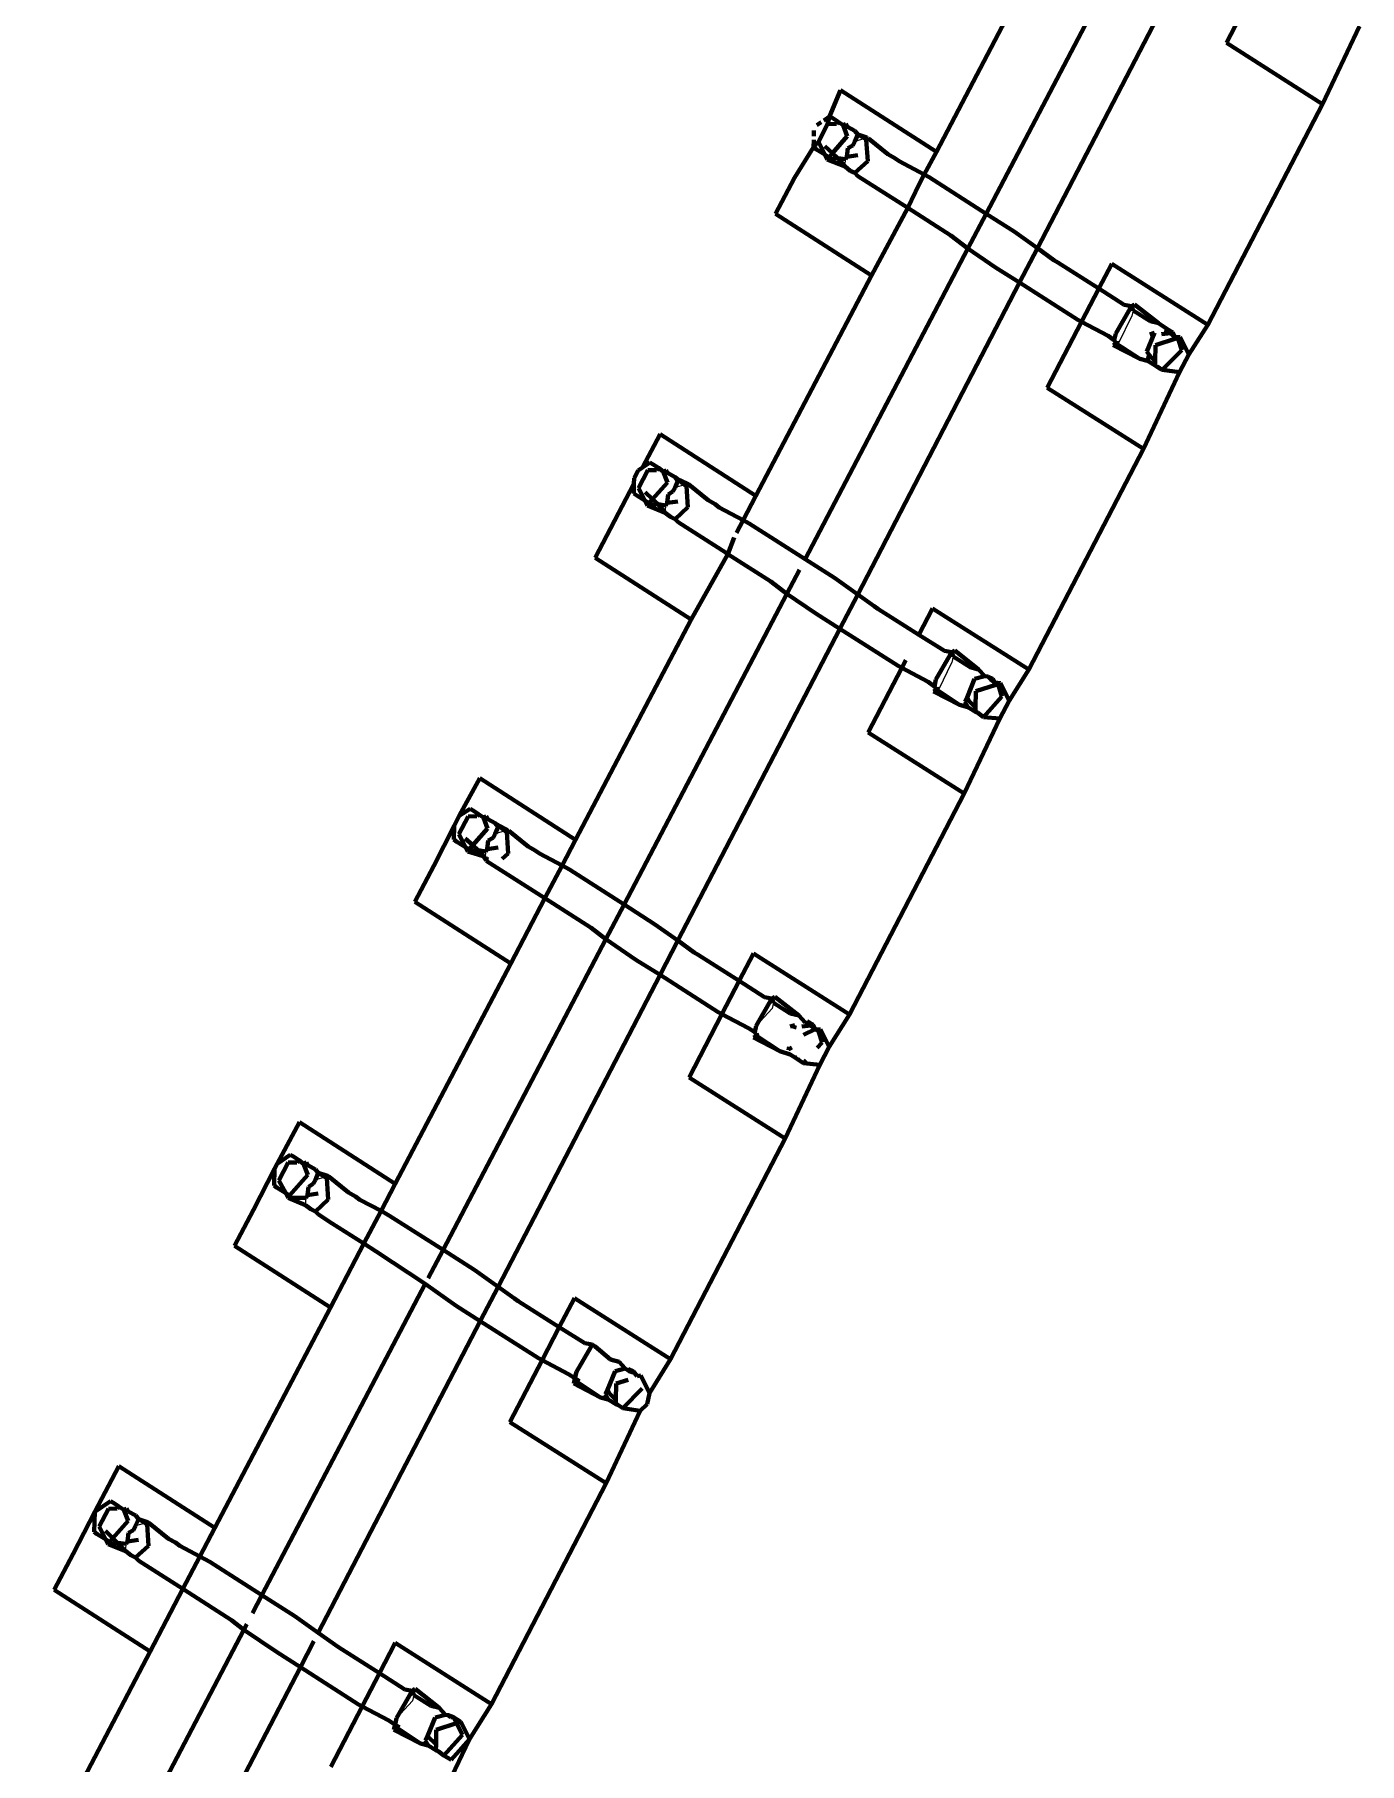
# Model space of a CAD drawing. Header units: millimetres. Extents: x 4307 to 31003, y 2809 to 20009.
# Drawn here: x 11855.19 to 11872.76, y 9698.39 to 9721.31 of the extents above; entities that cross this region are included whole.
import ezdxf

# ---------------------------------------------------------------- set-up
doc = ezdxf.new("R2010")
doc.units = ezdxf.units.MM
doc.layers.add('ProfileEdges', color=7, linetype='Continuous')

msp = doc.modelspace()

# ---------------------------------------------------------------- linework, layer by layer
for p, q in [((11866.199, 9719.931), (11866.068, 9719.895)), ((11866.227, 9719.947), (11866.199, 9719.931)), ((11865.941, 9719.586), (11865.945, 9719.657)), ((11865.937, 9719.561), (11865.941, 9719.586)), ((11869.568, 9717.226), (11869.739, 9717.576)), ((11869.718, 9717.678), (11869.757, 9717.653)), ((11869.757, 9717.653), (11869.739, 9717.576)), ((11863.815, 9715.342), (11863.684, 9715.305)), ((11863.842, 9715.358), (11863.815, 9715.342)), ((11863.556, 9714.997), (11863.56, 9715.068)), ((11863.552, 9714.972), (11863.556, 9714.997)), ((11867.184, 9712.637), (11867.354, 9712.987)), ((11867.333, 9713.089), (11867.372, 9713.064)), ((11867.372, 9713.064), (11867.354, 9712.987)), ((11861.431, 9710.753), (11861.3, 9710.716)), ((11861.458, 9710.769), (11861.431, 9710.753)), ((11861.172, 9710.408), (11861.176, 9710.479)), ((11861.168, 9710.383), (11861.172, 9710.408)), ((11864.759, 9708.171), (11864.97, 9708.398)), ((11864.949, 9708.499), (11864.988, 9708.475)), ((11864.988, 9708.475), (11864.97, 9708.398)), ((11859.046, 9706.164), (11858.915, 9706.127)), ((11859.074, 9706.18), (11859.046, 9706.164)), ((11858.784, 9705.793), (11858.792, 9705.89)), ((11862.565, 9703.91), (11862.623, 9703.916)), ((11862.34, 9703.425), (11862.379, 9703.449)), ((11856.662, 9701.575), (11856.531, 9701.538)), ((11856.689, 9701.59), (11856.662, 9701.575)), ((11856.403, 9701.23), (11856.407, 9701.3)), ((11856.399, 9701.204), (11856.403, 9701.23)), ((11859.99, 9698.992), (11860.201, 9699.22)), ((11860.181, 9699.321), (11860.22, 9699.296)), ((11860.22, 9699.296), (11860.201, 9699.22)), ((11859.995, 9698.86), (11859.956, 9698.835))]:
    msp.add_line(p, q)
at = {"layer": 'ProfileEdges', "lineweight": 211}
for p, q in [((11869.967, 9723.052), (11867.809, 9718.935)), ((11867.148, 9719.758), (11868.679, 9722.678)), ((11868.489, 9718.478), (11870.637, 9722.611)), ((11871.457, 9722.092), (11870.994, 9721.2)), ((11872.268, 9720.389), (11872.758, 9721.422)), ((11870.994, 9721.2), (11872.268, 9720.389)), ((11865.876, 9720.574), (11865.733, 9720.226)), ((11867.148, 9719.758), (11865.876, 9720.574)), ((11870.748, 9717.463), (11872.268, 9720.389)), ((11865.563, 9720.111), (11865.619, 9720.149)), ((11865.584, 9719.888), (11865.707, 9720.124)), ((11865.654, 9720.172), (11865.733, 9720.226)), ((11865.733, 9720.226), (11865.707, 9720.124)), ((11865.822, 9720.126), (11865.707, 9720.124)), ((11865.733, 9720.226), (11865.776, 9720.202)), ((11865.848, 9720.155), (11865.776, 9720.202)), ((11865.848, 9720.155), (11865.822, 9720.126)), ((11865.848, 9720.155), (11865.911, 9720.108)), ((11865.911, 9720.108), (11865.949, 9720.128)), ((11865.969, 9720.088), (11865.911, 9720.108)), ((11865.967, 9719.962), (11865.911, 9720.108)), ((11865.969, 9720.088), (11865.949, 9720.128)), ((11865.969, 9720.088), (11866.069, 9720.034)), ((11865.52, 9719.817), (11865.522, 9719.916)), ((11865.584, 9719.888), (11865.52, 9719.817)), ((11865.523, 9719.963), (11865.524, 9720.037)), ((11865.584, 9719.888), (11865.669, 9719.721)), ((11865.967, 9719.962), (11865.771, 9719.74)), ((11866.068, 9719.895), (11866.04, 9719.84)), ((11866.068, 9719.895), (11866.106, 9719.986)), ((11866.106, 9719.986), (11866.069, 9720.034)), ((11866.106, 9719.986), (11866.227, 9719.947)), ((11866.106, 9719.986), (11866.199, 9719.931)), ((11866.249, 9719.933), (11866.199, 9719.931)), ((11866.199, 9719.931), (11866.219, 9719.916)), ((11866.227, 9719.947), (11866.219, 9719.916)), ((11866.219, 9719.916), (11866.238, 9719.633)), ((11866.506, 9719.725), (11866.249, 9719.933)), ((11865.52, 9719.817), (11865.266, 9719.412)), ((11865.559, 9719.787), (11865.52, 9719.817)), ((11865.559, 9719.787), (11865.669, 9719.721)), ((11865.669, 9719.721), (11865.702, 9719.655)), ((11865.723, 9719.686), (11865.669, 9719.721)), ((11865.67, 9719.832), (11865.771, 9719.74)), ((11865.702, 9719.655), (11865.843, 9719.674)), ((11865.702, 9719.655), (11865.937, 9719.561)), ((11865.771, 9719.74), (11865.723, 9719.686)), ((11865.771, 9719.74), (11865.843, 9719.674)), ((11865.843, 9719.674), (11865.937, 9719.561)), ((11865.843, 9719.674), (11865.945, 9719.657)), ((11865.945, 9719.657), (11865.962, 9719.691)), ((11865.974, 9719.803), (11865.962, 9719.691)), ((11865.962, 9719.691), (11866.106, 9719.711)), ((11866.04, 9719.84), (11865.974, 9719.803)), ((11866.238, 9719.633), (11866.069, 9719.477)), ((11866.598, 9719.673), (11866.506, 9719.725)), ((11866.655, 9719.631), (11866.598, 9719.673)), ((11866.655, 9719.631), (11866.988, 9719.454)), ((11866.988, 9719.454), (11867.148, 9719.758)), ((11865.266, 9719.412), (11865.016, 9718.933)), ((11865.937, 9719.561), (11866.006, 9719.505)), ((11866.069, 9719.477), (11866.006, 9719.505)), ((11866.109, 9719.434), (11866.069, 9719.477)), ((11866.768, 9719.012), (11866.109, 9719.434)), ((11866.922, 9719.327), (11866.988, 9719.454)), ((11866.988, 9719.454), (11867.051, 9719.419)), ((11867.809, 9718.935), (11867.051, 9719.419)), ((11866.768, 9719.012), (11866.922, 9719.327)), ((11865.016, 9718.933), (11866.287, 9718.117)), ((11866.287, 9718.117), (11866.768, 9719.012)), ((11867.338, 9718.648), (11866.768, 9719.012)), ((11867.809, 9718.935), (11867.567, 9718.474)), ((11868.181, 9718.698), (11867.809, 9718.935)), ((11867.567, 9718.474), (11865.408, 9714.356)), ((11867.567, 9718.474), (11867.338, 9718.648)), ((11867.934, 9718.225), (11867.567, 9718.474)), ((11868.181, 9718.698), (11868.489, 9718.478)), ((11868.252, 9718.022), (11868.489, 9718.478)), ((11868.489, 9718.478), (11868.706, 9718.321)), ((11868.757, 9718.288), (11868.706, 9718.321)), ((11869.301, 9717.943), (11868.757, 9718.288)), ((11869.473, 9718.273), (11869.301, 9717.943)), ((11870.748, 9717.463), (11869.473, 9718.273)), ((11864.756, 9715.197), (11866.287, 9718.117)), ((11866.105, 9713.889), (11868.252, 9718.022)), ((11868.252, 9718.022), (11867.934, 9718.225)), ((11869.025, 9717.529), (11868.252, 9718.022)), ((11869.301, 9717.943), (11869.073, 9717.503)), ((11869.639, 9717.728), (11869.301, 9717.943)), ((11869.528, 9717.349), (11869.718, 9717.678)), ((11869.737, 9717.711), (11869.639, 9717.728)), ((11869.718, 9717.678), (11869.737, 9717.711)), ((11869.737, 9717.711), (11869.776, 9717.733)), ((11869.757, 9717.653), (11869.737, 9717.711)), ((11869.981, 9717.511), (11869.757, 9717.653)), ((11870.093, 9717.483), (11869.776, 9717.733)), ((11869.073, 9717.503), (11868.619, 9716.629)), ((11869.025, 9717.529), (11869.073, 9717.503)), ((11869.073, 9717.503), (11869.425, 9717.318)), ((11869.507, 9717.258), (11869.528, 9717.349)), ((11870.041, 9717.357), (11869.94, 9717.11)), ((11869.979, 9717.336), (11870.041, 9717.357)), ((11869.981, 9717.511), (11870.093, 9717.483)), ((11870.203, 9717.41), (11870.093, 9717.483)), ((11870.254, 9717.351), (11870.132, 9717.338)), ((11870.283, 9717.36), (11870.175, 9717.392)), ((11870.203, 9717.41), (11870.283, 9717.36)), ((11870.283, 9717.36), (11870.254, 9717.351)), ((11870.311, 9717.305), (11870.254, 9717.351)), ((11870.311, 9717.305), (11870.283, 9717.36)), ((11870.496, 9717.068), (11870.748, 9717.463)), ((11869.507, 9717.258), (11869.425, 9717.318)), ((11869.532, 9717.217), (11869.493, 9717.192)), ((11869.493, 9717.192), (11869.846, 9717.011)), ((11869.532, 9717.217), (11869.507, 9717.258)), ((11869.532, 9717.217), (11869.568, 9717.226)), ((11869.846, 9717.011), (11869.532, 9717.217)), ((11869.968, 9717.063), (11869.94, 9717.11)), ((11870.055, 9717.193), (11870.051, 9716.977)), ((11870.055, 9717.193), (11870.323, 9717.28)), ((11870.401, 9717.126), (11870.142, 9716.868)), ((11870.383, 9717.299), (11870.311, 9717.305)), ((11870.311, 9717.305), (11870.355, 9717.276)), ((11870.323, 9717.28), (11870.311, 9717.305)), ((11870.355, 9717.276), (11870.323, 9717.28)), ((11870.355, 9717.276), (11870.383, 9717.299)), ((11870.401, 9717.126), (11870.355, 9717.276)), ((11870.496, 9717.068), (11870.383, 9717.299)), ((11869.948, 9716.985), (11869.846, 9717.011)), ((11869.968, 9717.063), (11869.948, 9716.985)), ((11870.05, 9716.923), (11869.948, 9716.985)), ((11870.051, 9716.977), (11869.968, 9717.063)), ((11870.051, 9716.977), (11870.05, 9716.923)), ((11870.105, 9716.885), (11870.05, 9716.923)), ((11870.079, 9716.91), (11870.142, 9716.868)), ((11870.105, 9716.885), (11870.142, 9716.868)), ((11870.374, 9716.833), (11870.142, 9716.868)), ((11870.496, 9717.068), (11870.374, 9716.833)), ((11869.893, 9715.818), (11870.374, 9716.833)), ((11869.893, 9715.818), (11868.619, 9716.629)), ((11863.484, 9716.013), (11863.253, 9715.572)), ((11864.756, 9715.197), (11863.484, 9716.013)), ((11868.373, 9712.891), (11869.893, 9715.818)), ((11863.193, 9715.532), (11863.14, 9715.429)), ((11863.193, 9715.532), (11863.253, 9715.572)), ((11863.2, 9715.299), (11863.323, 9715.535)), ((11863.253, 9715.572), (11863.349, 9715.636)), ((11863.438, 9715.536), (11863.323, 9715.535)), ((11863.392, 9715.613), (11863.349, 9715.636)), ((11863.463, 9715.566), (11863.392, 9715.613)), ((11863.463, 9715.566), (11863.438, 9715.536)), ((11863.463, 9715.566), (11863.527, 9715.519)), ((11863.565, 9715.538), (11863.527, 9715.519)), ((11863.585, 9715.499), (11863.527, 9715.519)), ((11863.527, 9715.519), (11863.583, 9715.373)), ((11863.585, 9715.499), (11863.565, 9715.538)), ((11863.585, 9715.499), (11863.685, 9715.444)), ((11862.624, 9714.373), (11863.138, 9715.353)), ((11863.136, 9715.228), (11863.138, 9715.353)), ((11863.138, 9715.353), (11863.14, 9715.429)), ((11863.2, 9715.299), (11863.284, 9715.132)), ((11863.386, 9715.151), (11863.583, 9715.373)), ((11863.684, 9715.305), (11863.656, 9715.251)), ((11863.684, 9715.305), (11863.722, 9715.396)), ((11863.722, 9715.396), (11863.685, 9715.444)), ((11863.685, 9715.444), (11863.713, 9715.422)), ((11863.713, 9715.422), (11863.842, 9715.358)), ((11863.713, 9715.422), (11863.815, 9715.342)), ((11863.815, 9715.342), (11863.835, 9715.326)), ((11863.842, 9715.358), (11863.835, 9715.326)), ((11863.835, 9715.326), (11863.854, 9715.044)), ((11863.865, 9715.344), (11863.842, 9715.358)), ((11864.121, 9715.136), (11863.865, 9715.344)), ((11863.175, 9715.198), (11863.136, 9715.228)), ((11863.175, 9715.198), (11863.284, 9715.132)), ((11863.284, 9715.132), (11863.318, 9715.066)), ((11863.284, 9715.132), (11863.339, 9715.097)), ((11863.285, 9715.243), (11863.386, 9715.151)), ((11863.318, 9715.066), (11863.459, 9715.085)), ((11863.318, 9715.066), (11863.552, 9714.972)), ((11863.339, 9715.097), (11863.386, 9715.151)), ((11863.386, 9715.151), (11863.459, 9715.085)), ((11863.459, 9715.085), (11863.552, 9714.972)), ((11863.459, 9715.085), (11863.56, 9715.068)), ((11863.56, 9715.068), (11863.578, 9715.102)), ((11863.59, 9715.213), (11863.578, 9715.102)), ((11863.578, 9715.102), (11863.721, 9715.122)), ((11863.656, 9715.251), (11863.59, 9715.213)), ((11863.854, 9715.044), (11863.684, 9714.888)), ((11864.214, 9715.084), (11864.121, 9715.136)), ((11864.27, 9715.042), (11864.214, 9715.084)), ((11864.27, 9715.042), (11864.587, 9714.875)), ((11864.587, 9714.875), (11864.756, 9715.197)), ((11863.552, 9714.972), (11863.621, 9714.916)), ((11863.684, 9714.888), (11863.621, 9714.916)), ((11863.684, 9714.888), (11863.725, 9714.845)), ((11864.36, 9714.44), (11863.725, 9714.845)), ((11864.587, 9714.875), (11864.5, 9714.707)), ((11864.587, 9714.875), (11864.667, 9714.83)), ((11865.408, 9714.356), (11864.667, 9714.83)), ((11864.466, 9714.643), (11864.383, 9714.423)), ((11862.624, 9714.373), (11863.896, 9713.557)), ((11864.383, 9714.423), (11863.896, 9713.557)), ((11864.383, 9714.423), (11864.36, 9714.44)), ((11864.383, 9714.423), (11864.953, 9714.058)), ((11865.796, 9714.109), (11865.408, 9714.356)), ((11865.333, 9714.213), (11865.167, 9713.896)), ((11865.167, 9713.896), (11863.008, 9709.778)), ((11864.953, 9714.058), (11865.167, 9713.896)), ((11865.167, 9713.896), (11865.55, 9713.636)), ((11865.796, 9714.109), (11866.105, 9713.889)), ((11865.868, 9713.433), (11866.105, 9713.889)), ((11866.105, 9713.889), (11866.322, 9713.732)), ((11866.372, 9713.698), (11866.322, 9713.732)), ((11866.916, 9713.352), (11866.372, 9713.698)), ((11867.098, 9713.702), (11866.916, 9713.352)), ((11867.098, 9713.702), (11868.373, 9712.891)), ((11863.896, 9713.557), (11862.365, 9710.636)), ((11863.721, 9709.3), (11865.868, 9713.433)), ((11865.868, 9713.433), (11865.55, 9713.636)), ((11866.641, 9712.94), (11865.868, 9713.433)), ((11867.254, 9713.139), (11866.916, 9713.352)), ((11866.743, 9713.019), (11866.689, 9712.914)), ((11867.143, 9712.76), (11867.333, 9713.089)), ((11867.352, 9713.121), (11867.254, 9713.139)), ((11867.333, 9713.089), (11867.352, 9713.121)), ((11867.352, 9713.121), (11867.391, 9713.144)), ((11867.372, 9713.064), (11867.352, 9713.121)), ((11867.597, 9712.922), (11867.372, 9713.064)), ((11867.391, 9713.144), (11867.709, 9712.894)), ((11866.689, 9712.914), (11866.244, 9712.057)), ((11866.641, 9712.94), (11866.689, 9712.914)), ((11866.689, 9712.914), (11867.04, 9712.729)), ((11867.123, 9712.668), (11867.143, 9712.76)), ((11867.555, 9712.521), (11867.656, 9712.768)), ((11867.597, 9712.922), (11867.709, 9712.894)), ((11867.791, 9712.803), (11867.656, 9712.768)), ((11867.709, 9712.894), (11867.791, 9712.803)), ((11867.791, 9712.803), (11867.829, 9712.799)), ((11867.829, 9712.799), (11867.899, 9712.771)), ((11867.869, 9712.761), (11867.829, 9712.799)), ((11867.899, 9712.771), (11867.869, 9712.761)), ((11867.923, 9712.722), (11867.869, 9712.761)), ((11867.899, 9712.771), (11867.923, 9712.722)), ((11868.112, 9712.479), (11868.373, 9712.891)), ((11867.04, 9712.729), (11867.123, 9712.668)), ((11867.109, 9712.603), (11867.148, 9712.628)), ((11867.456, 9712.423), (11867.109, 9712.603)), ((11867.148, 9712.628), (11867.123, 9712.668)), ((11867.148, 9712.628), (11867.184, 9712.637)), ((11867.148, 9712.628), (11867.456, 9712.423)), ((11867.525, 9712.463), (11867.555, 9712.521)), ((11867.583, 9712.474), (11867.555, 9712.521)), ((11867.67, 9712.604), (11867.667, 9712.388)), ((11867.67, 9712.604), (11867.939, 9712.691)), ((11868.016, 9712.537), (11867.772, 9712.263)), ((11867.97, 9712.687), (11867.923, 9712.722)), ((11867.998, 9712.71), (11867.923, 9712.722)), ((11867.939, 9712.691), (11867.97, 9712.687)), ((11867.97, 9712.687), (11867.998, 9712.71)), ((11867.97, 9712.687), (11868.016, 9712.537)), ((11868.112, 9712.479), (11867.998, 9712.71)), ((11867.564, 9712.396), (11867.456, 9712.423)), ((11867.525, 9712.463), (11867.564, 9712.396)), ((11867.666, 9712.333), (11867.564, 9712.396)), ((11867.667, 9712.388), (11867.583, 9712.474)), ((11867.667, 9712.388), (11867.666, 9712.333)), ((11867.694, 9712.321), (11867.666, 9712.333)), ((11867.694, 9712.321), (11867.772, 9712.263)), ((11868.112, 9712.479), (11867.989, 9712.244)), ((11867.518, 9711.247), (11866.244, 9712.057)), ((11867.518, 9711.247), (11867.989, 9712.244)), ((11867.989, 9712.244), (11867.772, 9712.263)), ((11861.093, 9711.452), (11860.823, 9710.952)), ((11862.365, 9710.636), (11861.093, 9711.452)), ((11867.518, 9711.247), (11865.998, 9708.32)), ((11860.823, 9710.952), (11860.755, 9710.821)), ((11860.816, 9710.709), (11860.939, 9710.945)), ((11860.823, 9710.952), (11860.965, 9711.047)), ((11861.053, 9710.947), (11860.939, 9710.945)), ((11861.007, 9711.024), (11860.965, 9711.047)), ((11861.079, 9710.976), (11861.007, 9711.024)), ((11861.079, 9710.976), (11861.053, 9710.947)), ((11861.079, 9710.976), (11861.142, 9710.929)), ((11861.18, 9710.949), (11861.142, 9710.929)), ((11861.201, 9710.91), (11861.142, 9710.929)), ((11861.142, 9710.929), (11861.198, 9710.783)), ((11861.201, 9710.91), (11861.18, 9710.949)), ((11861.201, 9710.91), (11861.3, 9710.855)), ((11860.755, 9710.821), (11860.484, 9710.29)), ((11860.751, 9710.639), (11860.755, 9710.821)), ((11860.816, 9710.709), (11860.907, 9710.539)), ((11861.002, 9710.562), (11861.198, 9710.783)), ((11861.3, 9710.716), (11861.271, 9710.662)), ((11861.337, 9710.807), (11861.3, 9710.855)), ((11861.3, 9710.855), (11861.329, 9710.833)), ((11861.3, 9710.716), (11861.337, 9710.807)), ((11861.329, 9710.833), (11861.458, 9710.769)), ((11861.329, 9710.833), (11861.431, 9710.753)), ((11861.481, 9710.754), (11861.431, 9710.753)), ((11861.431, 9710.753), (11861.451, 9710.737)), ((11861.458, 9710.769), (11861.451, 9710.737)), ((11861.451, 9710.737), (11861.469, 9710.455)), ((11861.737, 9710.547), (11861.481, 9710.754)), ((11860.791, 9710.609), (11860.751, 9710.639)), ((11860.791, 9710.609), (11860.907, 9710.539)), ((11861.002, 9710.562), (11860.901, 9710.653)), ((11860.907, 9710.539), (11860.938, 9710.479)), ((11860.907, 9710.539), (11860.954, 9710.508)), ((11860.938, 9710.479), (11861.074, 9710.497)), ((11861.172, 9710.408), (11860.938, 9710.479)), ((11860.954, 9710.508), (11861.002, 9710.562)), ((11861.074, 9710.497), (11861.002, 9710.562)), ((11861.074, 9710.497), (11861.176, 9710.479)), ((11861.168, 9710.383), (11861.074, 9710.497)), ((11861.194, 9710.513), (11861.176, 9710.479)), ((11861.206, 9710.624), (11861.194, 9710.513)), ((11861.337, 9710.533), (11861.194, 9710.513)), ((11861.271, 9710.662), (11861.206, 9710.624)), ((11861.469, 9710.455), (11861.39, 9710.382)), ((11861.829, 9710.495), (11861.737, 9710.547)), ((11861.886, 9710.453), (11861.829, 9710.495)), ((11861.886, 9710.453), (11862.186, 9710.295)), ((11862.365, 9710.636), (11862.186, 9710.295)), ((11860.484, 9710.29), (11860.233, 9709.812)), ((11861.211, 9710.373), (11861.168, 9710.383)), ((11861.168, 9710.383), (11861.181, 9710.358)), ((11861.181, 9710.358), (11861.172, 9710.408)), ((11861.181, 9710.358), (11861.958, 9709.86)), ((11862.186, 9710.295), (11861.958, 9709.86)), ((11862.186, 9710.295), (11862.283, 9710.241)), ((11863.008, 9709.778), (11862.283, 9710.241)), ((11860.233, 9709.812), (11861.505, 9708.996)), ((11861.505, 9708.996), (11861.958, 9709.86)), ((11861.958, 9709.86), (11862.569, 9709.469)), ((11863.008, 9709.778), (11862.766, 9709.317)), ((11863.412, 9709.519), (11863.008, 9709.778)), ((11862.766, 9709.317), (11860.607, 9705.199)), ((11862.569, 9709.469), (11862.766, 9709.317)), ((11862.766, 9709.317), (11863.165, 9709.046)), ((11863.412, 9709.519), (11863.721, 9709.3)), ((11863.484, 9708.844), (11863.721, 9709.3)), ((11863.721, 9709.3), (11863.937, 9709.143)), ((11863.988, 9709.109), (11863.937, 9709.143)), ((11864.533, 9708.764), (11863.988, 9709.109)), ((11864.723, 9709.13), (11864.533, 9708.764)), ((11864.723, 9709.13), (11865.998, 9708.32)), ((11861.505, 9708.996), (11859.974, 9706.075)), ((11863.484, 9708.844), (11863.165, 9709.046)), ((11861.336, 9704.71), (11863.484, 9708.844)), ((11864.257, 9708.351), (11863.484, 9708.844)), ((11864.533, 9708.764), (11864.304, 9708.325)), ((11864.87, 9708.549), (11864.533, 9708.764)), ((11864.759, 9708.171), (11864.949, 9708.499)), ((11864.968, 9708.532), (11864.87, 9708.549)), ((11864.949, 9708.499), (11864.968, 9708.532)), ((11864.968, 9708.532), (11865.007, 9708.555)), ((11864.988, 9708.475), (11864.968, 9708.532)), ((11865.212, 9708.333), (11864.988, 9708.475)), ((11865.325, 9708.305), (11865.007, 9708.555)), ((11864.304, 9708.325), (11863.869, 9707.486)), ((11864.257, 9708.351), (11864.304, 9708.325)), ((11864.304, 9708.325), (11864.656, 9708.139)), ((11864.74, 9708.086), (11864.759, 9708.171)), ((11865.21, 9708.158), (11865.272, 9708.179)), ((11865.212, 9708.333), (11865.325, 9708.305)), ((11865.272, 9708.179), (11865.26, 9708.13)), ((11865.407, 9708.214), (11865.325, 9708.305)), ((11865.363, 9708.16), (11865.485, 9708.172)), ((11865.514, 9708.181), (11865.407, 9708.214)), ((11865.434, 9708.232), (11865.514, 9708.181)), ((11865.485, 9708.172), (11865.514, 9708.181)), ((11865.542, 9708.126), (11865.485, 9708.172)), ((11865.542, 9708.126), (11865.514, 9708.181)), ((11865.728, 9707.89), (11865.998, 9708.32)), ((11864.74, 9708.086), (11864.656, 9708.139)), ((11864.763, 9708.038), (11864.724, 9708.014)), ((11864.724, 9708.014), (11865.071, 9707.834)), ((11864.763, 9708.038), (11864.74, 9708.086)), ((11864.8, 9708.048), (11864.763, 9708.038)), ((11865.071, 9707.834), (11864.763, 9708.038)), ((11865.388, 9708.048), (11865.542, 9708.126)), ((11865.586, 9708.098), (11865.542, 9708.126)), ((11865.542, 9708.126), (11865.614, 9708.121)), ((11865.632, 9707.948), (11865.568, 9707.877)), ((11865.632, 9707.948), (11865.586, 9708.098)), ((11865.728, 9707.89), (11865.614, 9708.121)), ((11865.21, 9707.787), (11865.071, 9707.834)), ((11865.195, 9707.89), (11865.189, 9707.845)), ((11865.221, 9707.848), (11865.195, 9707.89)), ((11865.282, 9707.744), (11865.21, 9707.787)), ((11865.282, 9707.744), (11865.268, 9707.768)), ((11865.336, 9707.707), (11865.282, 9707.744)), ((11865.31, 9707.731), (11865.336, 9707.707)), ((11865.336, 9707.707), (11865.388, 9707.674)), ((11865.424, 9707.715), (11865.388, 9707.674)), ((11865.728, 9707.89), (11865.605, 9707.654)), ((11863.869, 9707.486), (11865.143, 9706.676)), ((11865.143, 9706.676), (11865.605, 9707.654)), ((11865.605, 9707.654), (11865.388, 9707.674)), ((11858.702, 9706.891), (11858.407, 9706.341)), ((11858.702, 9706.891), (11859.974, 9706.075)), ((11865.143, 9706.676), (11863.623, 9703.749)), ((11858.407, 9706.341), (11858.372, 9706.274)), ((11858.407, 9706.341), (11858.58, 9706.458)), ((11858.431, 9706.12), (11858.554, 9706.356)), ((11858.669, 9706.358), (11858.554, 9706.356)), ((11858.58, 9706.458), (11858.623, 9706.435)), ((11858.695, 9706.387), (11858.623, 9706.435)), ((11858.695, 9706.387), (11858.669, 9706.358)), ((11858.695, 9706.387), (11858.758, 9706.34)), ((11858.796, 9706.36), (11858.758, 9706.34)), ((11858.816, 9706.321), (11858.758, 9706.34)), ((11858.814, 9706.194), (11858.758, 9706.34)), ((11858.816, 9706.321), (11858.796, 9706.36)), ((11858.372, 9706.274), (11858.092, 9705.729)), ((11858.367, 9706.05), (11858.372, 9706.274)), ((11858.431, 9706.12), (11858.522, 9705.949)), ((11858.814, 9706.194), (11858.57, 9705.919)), ((11858.816, 9706.321), (11858.916, 9706.266)), ((11858.915, 9706.127), (11858.887, 9706.072)), ((11858.915, 9706.127), (11858.953, 9706.218)), ((11858.953, 9706.218), (11858.916, 9706.266)), ((11858.953, 9706.218), (11859.074, 9706.18)), ((11858.953, 9706.218), (11859.046, 9706.164)), ((11859.046, 9706.164), (11859.067, 9706.148)), ((11859.074, 9706.18), (11859.067, 9706.148)), ((11859.067, 9706.148), (11859.085, 9705.866)), ((11859.096, 9706.165), (11859.074, 9706.18)), ((11859.353, 9705.958), (11859.096, 9706.165)), ((11858.406, 9706.02), (11858.367, 9706.05)), ((11858.406, 9706.02), (11858.522, 9705.949)), ((11858.522, 9705.949), (11858.554, 9705.889)), ((11858.57, 9705.919), (11858.522, 9705.949)), ((11858.792, 9705.89), (11858.554, 9705.889)), ((11858.554, 9705.889), (11858.784, 9705.793)), ((11858.81, 9705.924), (11858.792, 9705.89)), ((11858.822, 9706.035), (11858.81, 9705.924)), ((11858.953, 9705.944), (11858.81, 9705.924)), ((11858.887, 9706.072), (11858.822, 9706.035)), ((11859.085, 9705.866), (11858.916, 9705.709)), ((11859.353, 9705.958), (11859.445, 9705.906)), ((11859.445, 9705.906), (11859.502, 9705.864)), ((11859.785, 9705.715), (11859.974, 9706.075)), ((11858.092, 9705.729), (11857.842, 9705.251)), ((11858.853, 9705.738), (11858.784, 9705.793)), ((11858.916, 9705.709), (11858.853, 9705.738)), ((11858.916, 9705.709), (11858.956, 9705.666)), ((11858.956, 9705.666), (11859.139, 9705.549)), ((11859.502, 9705.864), (11859.785, 9705.715)), ((11859.557, 9705.281), (11859.785, 9705.715)), ((11859.785, 9705.715), (11859.898, 9705.651)), ((11860.607, 9705.199), (11859.898, 9705.651)), ((11859.557, 9705.281), (11859.139, 9705.549)), ((11859.114, 9704.435), (11857.842, 9705.251)), ((11859.114, 9704.435), (11859.557, 9705.281)), ((11859.722, 9705.176), (11859.557, 9705.281)), ((11860.607, 9705.199), (11860.409, 9704.822)), ((11861.028, 9704.93), (11860.607, 9705.199)), ((11859.722, 9705.176), (11860.371, 9704.748)), ((11860.371, 9704.748), (11858.206, 9700.62)), ((11860.371, 9704.748), (11860.781, 9704.457)), ((11861.028, 9704.93), (11861.336, 9704.71)), ((11861.099, 9704.254), (11861.336, 9704.71)), ((11861.336, 9704.71), (11861.553, 9704.554)), ((11861.604, 9704.52), (11861.553, 9704.554)), ((11862.148, 9704.175), (11861.604, 9704.52)), ((11862.348, 9704.559), (11862.148, 9704.175)), ((11862.348, 9704.559), (11863.623, 9703.749)), ((11857.582, 9701.515), (11859.114, 9704.435)), ((11861.099, 9704.254), (11860.781, 9704.457)), ((11858.952, 9700.121), (11861.099, 9704.254)), ((11861.872, 9703.762), (11861.099, 9704.254)), ((11862.148, 9704.175), (11861.92, 9703.735)), ((11862.486, 9703.96), (11862.148, 9704.175)), ((11862.375, 9703.581), (11862.565, 9703.91)), ((11862.584, 9703.943), (11862.486, 9703.96)), ((11862.565, 9703.91), (11862.584, 9703.943)), ((11862.623, 9703.916), (11862.584, 9703.943)), ((11862.828, 9703.743), (11862.623, 9703.916)), ((11861.92, 9703.735), (11861.494, 9702.915)), ((11861.872, 9703.762), (11861.92, 9703.735)), ((11861.92, 9703.735), (11862.272, 9703.55)), ((11862.375, 9703.581), (11862.356, 9703.497)), ((11862.787, 9703.343), (11862.888, 9703.59)), ((11862.941, 9703.716), (11862.828, 9703.743)), ((11862.888, 9703.59), (11863.022, 9703.625)), ((11863.022, 9703.625), (11862.941, 9703.716)), ((11863.022, 9703.625), (11863.073, 9703.592)), ((11863.13, 9703.592), (11863.061, 9703.621)), ((11863.073, 9703.592), (11863.101, 9703.583)), ((11863.13, 9703.592), (11863.073, 9703.592)), ((11863.101, 9703.583), (11863.13, 9703.592)), ((11863.147, 9703.569), (11863.101, 9703.583)), ((11863.13, 9703.592), (11863.147, 9703.569)), ((11863.343, 9703.301), (11863.623, 9703.749)), ((11862.356, 9703.497), (11862.272, 9703.55)), ((11862.356, 9703.497), (11862.34, 9703.425)), ((11862.34, 9703.425), (11862.694, 9703.243)), ((11862.416, 9703.459), (11862.356, 9703.497)), ((11862.379, 9703.449), (11862.356, 9703.497)), ((11862.694, 9703.243), (11862.379, 9703.449)), ((11862.902, 9703.425), (11862.898, 9703.209)), ((11862.902, 9703.425), (11863.062, 9703.477)), ((11862.989, 9703.1), (11863.248, 9703.359)), ((11863.179, 9703.524), (11863.147, 9703.569)), ((11863.23, 9703.531), (11863.179, 9703.524)), ((11863.343, 9703.301), (11863.23, 9703.531)), ((11862.795, 9703.217), (11862.694, 9703.243)), ((11862.756, 9703.285), (11862.787, 9703.343)), ((11862.795, 9703.217), (11862.756, 9703.285)), ((11862.815, 9703.295), (11862.787, 9703.343)), ((11862.897, 9703.155), (11862.795, 9703.217)), ((11862.898, 9703.209), (11862.815, 9703.295)), ((11862.898, 9703.209), (11862.897, 9703.155)), ((11862.926, 9703.142), (11862.897, 9703.155)), ((11862.926, 9703.142), (11862.989, 9703.1)), ((11863.313, 9703.153), (11863.221, 9703.065)), ((11863.343, 9703.301), (11863.313, 9703.153)), ((11861.494, 9702.915), (11862.768, 9702.104)), ((11862.768, 9702.104), (11863.221, 9703.065)), ((11863.221, 9703.065), (11862.989, 9703.1)), ((11856.31, 9702.331), (11855.988, 9701.727)), ((11857.582, 9701.515), (11856.31, 9702.331)), ((11862.768, 9702.104), (11861.248, 9699.177)), ((11855.988, 9701.727), (11856.196, 9701.869)), ((11856.047, 9701.531), (11856.17, 9701.767)), ((11856.285, 9701.769), (11856.17, 9701.767)), ((11856.239, 9701.846), (11856.196, 9701.869)), ((11856.31, 9701.798), (11856.239, 9701.846)), ((11856.31, 9701.798), (11856.285, 9701.769)), ((11856.31, 9701.798), (11856.374, 9701.751)), ((11856.374, 9701.751), (11856.412, 9701.771)), ((11856.374, 9701.751), (11856.43, 9701.605)), ((11856.432, 9701.731), (11856.412, 9701.771)), ((11855.988, 9701.727), (11855.701, 9701.168)), ((11855.988, 9701.727), (11855.983, 9701.46)), ((11856.047, 9701.531), (11856.132, 9701.364)), ((11856.228, 9701.377), (11856.43, 9701.605)), ((11856.432, 9701.731), (11856.532, 9701.677)), ((11856.531, 9701.538), (11856.503, 9701.483)), ((11856.531, 9701.538), (11856.569, 9701.629)), ((11856.569, 9701.629), (11856.532, 9701.677)), ((11856.569, 9701.629), (11856.689, 9701.59)), ((11856.569, 9701.629), (11856.662, 9701.575)), ((11856.662, 9701.575), (11856.682, 9701.559)), ((11856.689, 9701.59), (11856.682, 9701.559)), ((11856.682, 9701.559), (11856.701, 9701.276)), ((11856.712, 9701.576), (11856.689, 9701.59)), ((11856.968, 9701.369), (11856.712, 9701.576)), ((11857.582, 9701.515), (11857.384, 9701.135)), ((11856.022, 9701.43), (11855.983, 9701.46)), ((11856.132, 9701.364), (11856.022, 9701.43)), ((11856.132, 9701.475), (11856.228, 9701.377)), ((11856.132, 9701.364), (11856.165, 9701.298)), ((11856.186, 9701.329), (11856.132, 9701.364)), ((11856.165, 9701.298), (11856.29, 9701.315)), ((11856.165, 9701.298), (11856.399, 9701.204)), ((11856.186, 9701.329), (11856.228, 9701.377)), ((11856.228, 9701.377), (11856.29, 9701.315)), ((11856.29, 9701.315), (11856.399, 9701.204)), ((11856.29, 9701.315), (11856.407, 9701.3)), ((11856.425, 9701.334), (11856.407, 9701.3)), ((11856.437, 9701.446), (11856.425, 9701.334)), ((11856.568, 9701.354), (11856.425, 9701.334)), ((11856.503, 9701.483), (11856.437, 9701.446)), ((11857.061, 9701.317), (11856.968, 9701.369)), ((11857.117, 9701.275), (11857.061, 9701.317)), ((11855.701, 9701.168), (11855.45, 9700.69)), ((11856.399, 9701.204), (11856.468, 9701.149)), ((11856.531, 9701.12), (11856.468, 9701.149)), ((11856.701, 9701.276), (11856.531, 9701.12)), ((11856.572, 9701.077), (11856.531, 9701.12)), ((11857.158, 9700.705), (11856.572, 9701.077)), ((11857.117, 9701.275), (11857.384, 9701.135)), ((11857.384, 9701.135), (11857.158, 9700.705)), ((11857.384, 9701.135), (11857.514, 9701.062)), ((11857.514, 9701.062), (11858.206, 9700.62)), ((11855.45, 9700.69), (11856.722, 9699.874)), ((11857.158, 9700.705), (11856.722, 9699.874)), ((11857.231, 9700.655), (11857.158, 9700.705)), ((11857.231, 9700.655), (11857.8, 9700.291)), ((11858.206, 9700.62), (11858.082, 9700.383)), ((11858.206, 9700.62), (11858.643, 9700.341)), ((11857.965, 9700.161), (11855.805, 9696.041)), ((11857.965, 9700.161), (11857.8, 9700.291)), ((11858.006, 9700.238), (11857.965, 9700.161)), ((11858.397, 9699.868), (11857.965, 9700.161)), ((11858.643, 9700.341), (11858.952, 9700.121)), ((11858.715, 9699.665), (11858.895, 9700.012)), ((11858.952, 9700.121), (11859.219, 9699.931)), ((11859.219, 9699.931), (11859.764, 9699.585)), ((11859.973, 9699.988), (11859.764, 9699.585)), ((11861.248, 9699.177), (11859.973, 9699.988)), ((11856.722, 9699.874), (11855.191, 9696.954)), ((11858.715, 9699.665), (11858.397, 9699.868)), ((11856.568, 9695.532), (11858.715, 9699.665)), ((11859.488, 9699.173), (11858.715, 9699.665)), ((11859.764, 9699.585), (11859.536, 9699.146)), ((11859.764, 9699.585), (11860.101, 9699.371)), ((11859.99, 9698.992), (11860.181, 9699.321)), ((11860.2, 9699.354), (11860.101, 9699.371)), ((11860.181, 9699.321), (11860.2, 9699.354)), ((11860.239, 9699.377), (11860.2, 9699.354)), ((11860.22, 9699.296), (11860.2, 9699.354)), ((11860.444, 9699.154), (11860.22, 9699.296)), ((11860.239, 9699.377), (11860.556, 9699.127)), ((11859.536, 9699.146), (11859.119, 9698.343)), ((11859.488, 9699.173), (11859.536, 9699.146)), ((11859.536, 9699.146), (11859.888, 9698.961)), ((11859.971, 9698.903), (11859.99, 9698.992)), ((11860.503, 9699.001), (11860.402, 9698.753)), ((11860.444, 9699.154), (11860.556, 9699.127)), ((11860.638, 9699.035), (11860.503, 9699.001)), ((11860.638, 9699.035), (11860.556, 9699.127)), ((11860.638, 9699.035), (11860.676, 9699.032)), ((11860.746, 9699.003), (11860.676, 9699.032)), ((11860.676, 9699.032), (11860.711, 9699.003)), ((11860.711, 9699.003), (11860.746, 9699.003)), ((11860.746, 9699.003), (11860.786, 9698.923)), ((11860.746, 9699.003), (11860.845, 9698.942)), ((11860.959, 9698.711), (11861.248, 9699.177)), ((11859.971, 9698.903), (11859.888, 9698.961)), ((11859.956, 9698.835), (11859.971, 9698.903)), ((11859.956, 9698.835), (11860.309, 9698.654)), ((11860.031, 9698.87), (11859.971, 9698.903)), ((11859.995, 9698.86), (11859.971, 9698.903)), ((11859.995, 9698.86), (11860.309, 9698.654)), ((11860.514, 9698.641), (11860.518, 9698.836)), ((11860.518, 9698.836), (11860.786, 9698.923)), ((11860.863, 9698.77), (11860.619, 9698.496)), ((11860.786, 9698.923), (11860.845, 9698.942)), ((11860.786, 9698.923), (11860.863, 9698.77)), ((11860.845, 9698.942), (11860.959, 9698.711)), ((11860.411, 9698.628), (11860.309, 9698.654)), ((11860.402, 9698.753), (11860.372, 9698.695)), ((11860.411, 9698.628), (11860.372, 9698.695)), ((11860.393, 9697.533), (11860.959, 9698.711)), ((11860.402, 9698.753), (11860.514, 9698.641)), ((11860.513, 9698.566), (11860.411, 9698.628)), ((11860.513, 9698.566), (11860.514, 9698.641)), ((11860.541, 9698.553), (11860.513, 9698.566)), ((11860.619, 9698.496), (11860.541, 9698.553)), ((11860.959, 9698.711), (11860.717, 9698.437)), ((11860.717, 9698.437), (11860.619, 9698.496))]:
    msp.add_line(p, q, dxfattribs=at)

doc.saveas('drawing.dxf')
